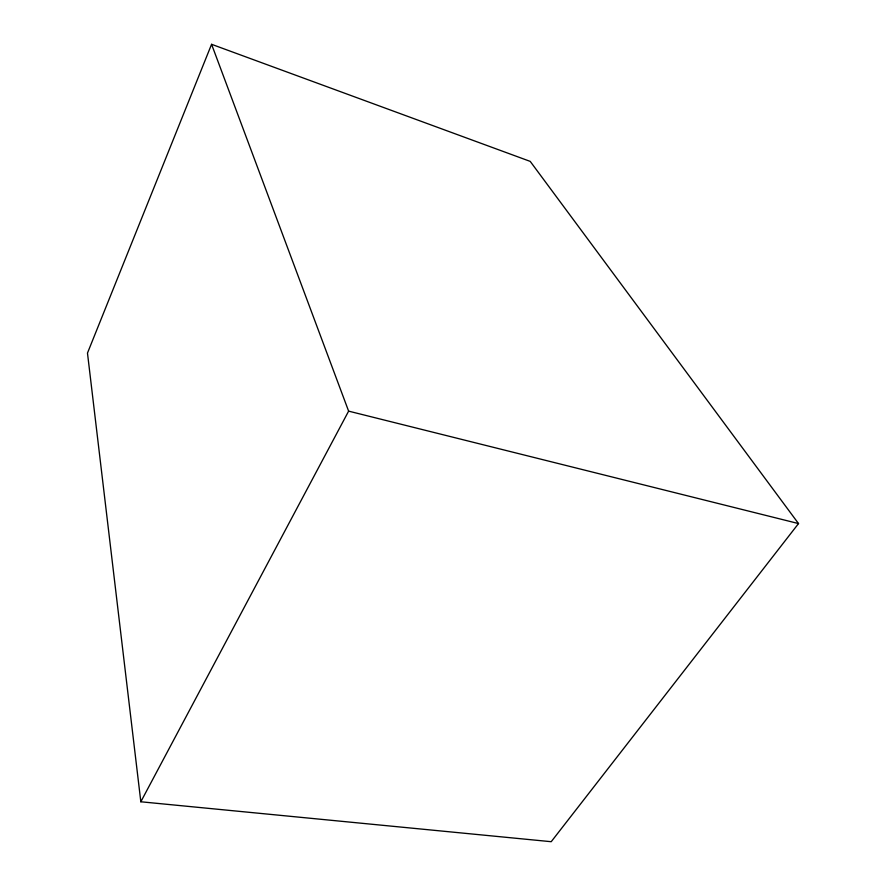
<?xml version="1.0" encoding="UTF-8"?>
<svg xmlns="http://www.w3.org/2000/svg" width="886" height="886" viewBox="0 0 886 886"><rect width="100%" height="100%" fill="white"/><g stroke="black" fill="none" stroke-linecap="round" stroke-linejoin="round"><path stroke-width="1.33" d="M211.577 44.3L87.481 353.071L140.83 801.775L551.214 841.7L798.519 523.571L530.216 161.385L211.577 44.3L348.619 411.137L140.83 801.775M348.619 411.137L798.519 523.571"/></g></svg>
